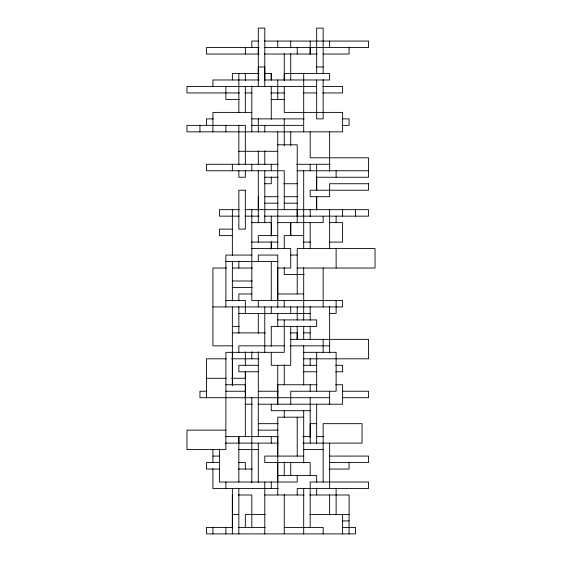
<?xml version="1.0" encoding="UTF-8"?>
<svg xmlns="http://www.w3.org/2000/svg" width="562" height="562" viewBox="0 0 562 562"><rect width="100%" height="100%" fill="white"/><g stroke="black" fill="none" stroke-linecap="round" stroke-linejoin="round"><path stroke-width="0.84" d="M232.366 527.844L232.366 494.996M232.366 352.332L232.366 385.188L232.366 306.936M238.85 443.116L238.85 436.632M245.334 397.72L245.334 371.784M258.302 210.23L258.302 196.7M258.302 79.692L258.302 67.004L264.786 67.004L264.786 79.692M258.302 54.036L258.302 47.552M271.27 248.861L271.27 242.096M271.27 235.604L271.27 222.636M271.27 73.496L271.27 79.98L271.27 73.496L264.358 73.496M277.754 482.02L277.754 436.632M277.754 300.452L277.754 267.596M284.246 475.972L284.246 462.006M284.246 53.608L284.246 80.408L284.246 73.496L329.634 73.496L329.634 79.98L264.358 79.98M290.73 53.608L290.73 79.98M297.214 216.152L297.214 209.668M310.182 437.194L310.182 423.664L316.666 423.664M310.182 170.764L310.182 164.28M310.182 47.552L310.182 54.036L310.182 41.068M316.666 209.668L316.666 196.7M316.666 176.812L316.666 190.644L316.666 164.28M258.738 41.068L251.818 41.068L251.818 47.552M264.224 41.068L368.546 41.068L368.546 47.552L264.224 47.552M259.166 47.552L206.43 47.552L206.43 54.036L259.166 54.036M264.358 54.036L317.094 54.036M323.15 54.036L349.086 54.036L349.086 47.552M316.666 67.004L323.15 67.004M259.166 73.496L232.366 73.496L232.366 79.98M259.166 79.98L212.914 79.98L212.914 86.464M316.666 86.464L186.97 86.464L186.97 92.948L239.412 92.948M322.714 86.464L342.602 86.464L342.602 92.948L322.714 92.948M244.906 92.948L251.818 92.948M270.842 92.948L284.527 92.948M303.698 92.948L316.666 92.948M239.412 99.432L225.882 99.432L225.882 86.464M271.27 99.432L284.527 99.432M251.818 112.4L212.914 112.4L212.914 131.852M213.342 118.884L206.43 118.884L206.43 125.368M251.818 118.884L304.126 118.884M342.174 118.884L349.086 118.884L349.086 125.368L342.174 125.368M251.39 125.368L303.698 125.368M277.754 144.82L297.214 144.82L297.214 222.636M238.85 151.304L277.754 151.304M278.19 164.28L206.43 164.28L206.43 170.764L284.246 170.764L284.246 209.668M296.645 164.28L330.07 164.28M297.214 170.764L368.546 170.764M264.786 177.248L278.19 177.248M316.104 177.248L368.546 177.248L368.546 157.796L310.182 157.796L310.182 131.852M264.786 183.732L271.27 183.732L271.27 176.967M283.677 183.732L297.214 183.732M264.358 196.7L278.19 196.7M284.246 196.7L297.214 196.7M264.358 203.184L278.19 203.184M284.246 203.184L297.214 203.184M239.286 209.668L219.398 209.668L219.398 216.152L239.131 216.152M245.053 209.668L368.546 209.668L368.546 216.152L264.358 216.152M245.053 216.152L259.166 216.152M251.39 222.636L271.706 222.636M277.192 222.636L323.15 222.636L323.15 216.152M329.206 222.636L342.602 222.636L342.602 242.096L329.634 242.096M232.085 229.12L219.398 229.12L219.398 235.604L232.085 235.604M277.754 235.604L258.302 235.604L258.302 242.096M303.698 235.604L284.246 235.604L284.246 248.58M251.39 242.096L277.754 242.096M303.698 242.096L310.61 242.096M251.818 248.58L290.73 248.58L290.73 268.032L277.754 268.032M251.818 255.064L225.882 255.064L225.882 306.936M290.442 255.064L297.214 255.064M225.882 261.548L277.754 261.548M226.444 268.032L212.914 268.032L212.914 345.848L232.366 345.848M232.366 268.032L252.38 268.032M297.214 268.032L375.03 268.032L375.03 248.58L297.214 248.58L297.214 293.968M304.126 274.516L284.246 274.516L284.246 267.596M232.366 281L252.254 281M232.366 287.484L252.254 287.484M251.818 293.968L238.85 293.968L238.85 300.733M277.754 293.968L303.698 293.968M225.882 300.452L245.334 300.452L245.334 313.42M212.914 306.936L342.602 306.936L342.602 300.452L251.818 300.452L251.818 209.668M238.85 313.42L310.182 313.42M329.353 313.42L336.118 313.42L336.118 300.452M277.754 319.904L316.666 319.904L316.666 326.396L271.27 326.396L271.27 346.276M232.366 326.396L239.286 326.396M232.366 332.88L265.222 332.88M290.294 332.88L297.214 332.88L297.214 339.645L297.214 326.108M303.698 332.88L310.182 332.88M290.294 339.364L368.546 339.364L368.546 358.816L303.417 358.816M284.246 345.848L238.85 345.848L238.85 352.332M290.161 345.848L329.634 345.848M303.262 352.332L336.118 352.332L336.118 391.236L290.73 391.236L290.73 404.204M226.31 358.816L206.43 358.816L206.43 397.72M231.502 358.816L258.864 358.816M258.302 365.3L238.85 365.3L238.85 371.784L258.302 371.784M303.262 365.3L316.666 365.3M335.69 365.3L342.602 365.3L342.602 371.784L335.69 371.784M303.698 371.784L316.666 371.784M206.43 378.268L226.31 378.268M231.502 378.268L245.334 378.268L245.334 371.503M225.882 384.752L245.334 384.752L245.334 436.632M316.947 384.752L277.754 384.752L277.754 404.204L277.754 365.3M335.69 384.752L342.602 384.752L342.602 404.204L257.874 404.204M206.858 391.236L199.946 391.236L199.946 397.72L290.442 397.72M225.882 391.236L245.334 391.236M258.302 391.236L278.19 391.236M342.602 391.236L368.546 391.236L368.546 397.72L342.602 397.72M290.73 397.72L329.634 397.72M244.906 404.204L252.38 404.204M310.182 410.696L271.27 410.696L271.27 404.204M303.698 417.18L277.754 417.18L277.754 456.084M258.302 423.664L278.19 423.664M225.882 430.148L186.97 430.148L186.97 449.6L225.882 449.6L225.882 352.332L284.246 352.332L284.246 319.904M258.302 430.148L278.19 430.148M225.32 436.632L278.19 436.632M302.834 436.632L310.61 436.632M316.666 436.632L323.586 436.632M225.32 443.116L278.19 443.116M302.834 443.116L362.054 443.116L362.054 423.664L323.15 423.664L323.15 482.02M238.414 449.6L258.738 449.6M303.262 449.6L323.15 449.6M212.914 456.084L219.679 456.084M303.698 456.084L264.786 456.084L264.786 462.568L310.182 462.568L310.182 475.536M329.634 456.084L368.546 456.084L368.546 462.568L329.206 462.568M219.679 462.568L206.43 462.568L206.43 469.052L219.398 469.052M238.414 462.568L245.334 462.568L245.334 469.052M238.414 469.052L252.254 469.052M329.206 469.052L349.086 469.052L349.086 462.568M277.754 475.536L316.666 475.536L316.666 482.308M278.323 488.504L212.914 488.504L212.914 468.624M238.288 494.996L251.818 494.996L251.818 527.844M264.786 494.996L304.126 494.996M309.746 494.996L349.086 494.996L349.086 533.9M232.366 514.448L238.85 514.448M265.222 514.448L245.334 514.448L245.334 527.135M309.746 514.448L349.086 514.448M342.174 520.932L349.086 520.932M232.794 527.416L206.43 527.416L206.43 533.9L355.57 533.9L355.57 527.416L342.174 527.416M238.288 527.416L265.222 527.416M284.246 527.416L323.15 527.416L323.15 533.9M355.57 209.668L355.57 216.152M342.602 209.668L342.602 216.152M342.602 514.448L342.602 533.9M336.118 170.764L336.118 177.248M336.118 216.152L336.118 222.636M336.118 248.58L336.118 268.032M336.118 488.504L336.118 514.876M329.634 41.068L329.634 47.552M329.634 131.852L329.634 171.326M329.634 209.668L329.634 248.58M329.634 306.508L329.634 352.894M329.634 391.236L329.634 404.204M329.634 443.116L329.634 488.504M329.634 494.996L329.634 514.876M323.15 73.777L323.15 28.1L316.666 28.1L316.666 73.777M323.15 79.692L323.15 118.884L316.666 118.884L316.666 79.98M323.15 268.032L323.15 306.936M323.15 339.364L323.15 352.332M316.666 196.264L316.666 210.104M316.666 352.332L316.666 391.517M316.666 404.204L316.666 443.116M316.666 488.223L316.666 494.996M310.182 209.668L310.182 216.588M310.182 222.636L310.182 248.58M310.182 306.508L310.182 320.34M310.182 326.108L310.182 339.645M310.182 358.816L310.182 365.3M310.182 384.752L310.182 391.236M310.182 397.72L310.182 443.116M310.182 527.416L310.182 482.02L368.546 482.02L368.546 488.504L297.214 488.504L297.214 494.996M303.698 73.496L303.698 131.852M303.698 170.764L303.698 248.58M303.698 267.596L303.698 320.192M303.698 326.108L303.698 339.645M303.698 345.848L303.698 385.033M303.698 410.696L303.698 463.004M303.698 488.504L303.698 533.9M297.214 47.552L297.214 54.036M297.214 306.936L297.214 320.192M297.214 417.18L297.214 456.084M297.214 475.536L297.214 482.02L219.398 482.02L219.398 449.164M290.73 41.068L290.73 47.552M290.73 131.852L290.73 145.684M290.73 306.936L290.73 313.42M290.73 326.396L290.73 365.3L271.27 365.3L271.27 352.332M290.73 462.568L290.73 475.536M284.246 86.464L284.246 112.4L342.602 112.4L342.602 131.852L186.97 131.852L186.97 125.368L245.334 125.368L245.334 164.708M284.246 118.884L284.246 145.684M284.246 300.452L284.246 306.936M284.246 364.864L284.246 384.752M284.246 410.696L284.246 417.18M284.246 494.56L284.246 533.9M277.754 41.068L277.754 47.552M277.754 79.98L277.754 99.432M277.754 131.852L277.754 249.008M277.754 307.505L277.754 255.064L258.302 255.064L258.302 261.548M277.754 313.42L277.754 326.396M277.754 462.14L277.754 494.996M271.27 86.028L271.27 119.32M271.27 164.28L271.27 170.764M271.27 216.152L271.27 236.173M271.27 241.66L271.27 249.008M271.27 261.548L271.27 300.452M271.27 306.936L271.27 313.42M271.27 436.632L271.27 443.116M271.27 482.02L271.27 488.504M264.786 86.464L264.786 28.1L258.302 28.1L258.302 86.464M264.786 125.368L264.786 131.852M264.786 150.876L264.786 164.708M264.786 170.764L264.786 222.636M264.786 306.936L264.786 352.332M264.786 482.02L264.786 533.9M258.302 118.884L258.302 131.852M258.302 150.876L258.302 164.708M258.302 170.195L258.302 222.636M258.302 300.452L258.302 306.936M258.302 313.42L258.302 333.308M258.302 351.77L258.302 436.632M258.302 443.116L258.302 482.456M251.818 86.028L251.818 131.852M251.818 164.28L251.818 170.764M251.818 351.77L251.818 358.816M251.818 397.72L251.818 482.589M245.334 47.552L245.334 54.036M245.334 73.496L245.334 80.408M245.334 86.464L245.334 112.4M245.334 170.483L245.334 177.248L238.85 177.248L238.85 170.483M245.334 351.896L245.334 365.736M238.85 73.496L238.85 112.4M238.85 125.368L238.85 164.708M238.85 261.112L238.85 268.032M238.85 306.655L238.85 333.308M238.85 436.196L238.85 482.02M238.85 488.504L238.85 533.9M232.366 164.28L232.366 170.764M232.366 209.668L232.366 255.626M232.366 261.548L232.366 301.014M232.366 488.504L232.366 533.9M225.882 125.368L225.882 131.852M225.882 482.02L225.882 488.504M225.882 527.416L225.882 533.9M212.914 449.6L212.914 462.568M212.914 527.416L212.914 533.9M199.946 125.368L199.946 131.852M290.73 222.636L290.73 235.604L290.73 222.636M368.546 183.732L329.634 183.732L329.634 196.7L310.182 196.7L310.182 190.216L368.546 190.216L368.546 183.732M245.334 190.216L238.85 190.216L238.85 229.12L245.334 229.12L245.334 190.216"/></g></svg>
